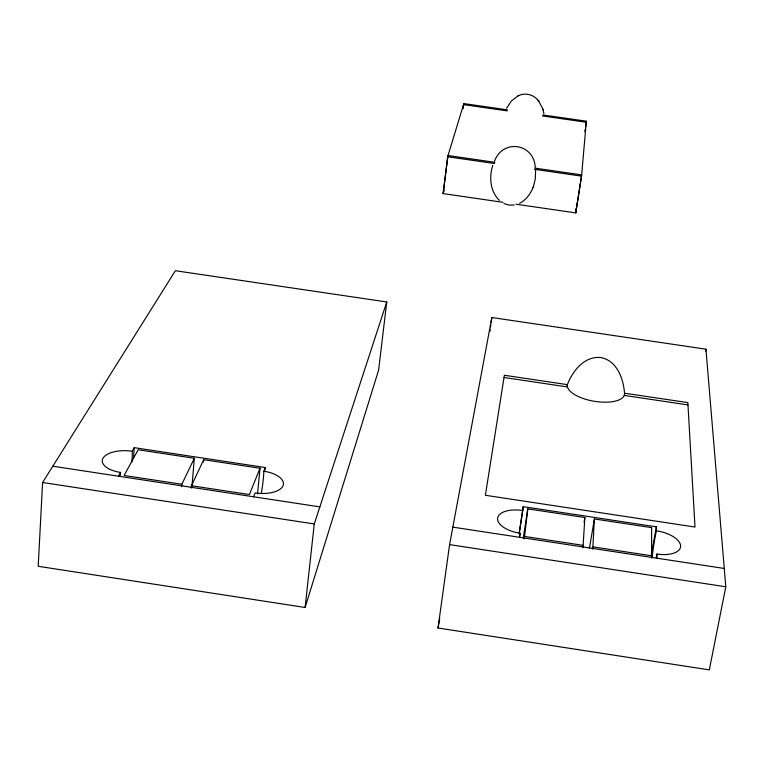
<?xml version="1.0" encoding="UTF-8"?>
<svg xmlns="http://www.w3.org/2000/svg" width="764" height="764" viewBox="0 0 764 764"><rect width="100%" height="100%" fill="white"/><g stroke="black" fill="none" stroke-linecap="round" stroke-linejoin="round"><path stroke-width="1.15" d="M492.77 165.501C488.903 177.114 490.211 191.563 499.379 200.378M592.759 549.221L594.382 518.957L651.616 527.637L651.587 558.178M42.603 482.495L38.2 566.286L305.103 607.485L378.629 370.053L386.756 301.971L175.386 270.714L42.603 482.495L314.271 523.961L386.756 301.971M582.97 547.731L584.861 517.514L527.781 508.853L523.292 538.028M133.461 458.352L134.216 447.656L265.289 467.53L265.051 469.908M181.66 486.611L181.851 484.271L194.314 458.276L138.131 449.757L124.112 475.475L181.851 484.271M191.296 488.072L191.487 485.732L203.692 459.699L260.018 468.236L257.516 493.993M191.869 487.566L194.314 458.276M203.491 462.039L203.692 459.699M515.92 204.189L575.779 212.908L581.547 176.131L586.351 121.189L542.765 114.934M576.209 208.19L575.779 212.908L581.652 174.889L534.762 168.099M576.428 205.831L576.639 203.482M305.103 607.485L314.271 523.961M524.314 538.792L527.781 508.853M519.596 537.293L520.074 533.224A24.095 11.431 9.2 0 1 497.612 518.25A24.095 11.431 9.2 0 1 522.757 510.505L523.206 506.647L656.362 526.845L656.438 530.789A26.196 2.177 -82.3 0 0 652.189 556.775M507.43 109.854L463.853 103.589L447.647 156.744L443.149 193.598L503.008 202.317M463.079 108.135L463.538 104.611L507.2 110.885M463.223 108.278L463.853 103.589M438.02 628.008L449.585 544.617L491.835 317.518L705.936 349.186L725.8 586.781L709.307 669.885L438.02 628.008L439.73 618.63M489.858 331.586L490.182 329.246M490.517 326.897L490.841 324.557M491.176 322.207L491.835 317.518M519.396 532.699L522.757 510.505M520.074 533.224L519.51 537.092M585.635 125.879L586.351 121.189M519.128 533.301L523.206 506.647M584.813 131.647L585.176 129.297M585.53 126.948L586.255 122.24L542.602 115.966M584.088 522.175L584.861 517.514M589.483 548.113L594.382 518.957M651.329 554.616L656.362 526.845M705.506 351.526L705.936 349.186M444.151 190.169L443.149 193.598L448.01 155.541L494.9 162.321M533.463 186.349L535.335 178.786L535.593 169.933M519.635 203.253C526.052 200.015 530.588 193.884 533.119 187.275M532.976 187.648L533.606 185.967M567.022 385.572C572.102 371.61 584.126 355.823 600.752 357.552C616.529 360.407 623.176 377.903 624.427 392.113M253.619 496.791L255.166 492.914A24.018 11.288 4.8 0 0 283.062 485.646A24.018 11.288 4.8 0 0 263.819 471.216L265.289 467.53M260.018 468.236L249.389 494.547L191.487 485.732M506.618 108.182L511.527 100.867L517.83 96.016M494.48 161.271C502.588 138.618 533.864 143.212 535.249 167.173M118.496 476.211L120.578 472.429A24.171 11.126 2.7 0 1 102.987 458.276A24.171 11.126 2.7 0 1 132.239 451.247L134.216 447.656M518.67 95.624C525.279 92.358 533.664 94.64 538.142 100.37M517.706 96.083L518.785 95.567M514.267 205.019L508.977 205.086L503.915 203.51M447.647 156.744L494.623 163.544M534.561 169.331L581.547 176.131M624.541 393.202L687.839 402.599L695.011 527.045L485.379 495.273L504.383 375.258L567.385 384.645L567.308 385.171A28.975 11.766 9.6 0 0 595.347 401.453A28.975 11.766 9.6 0 0 624.56 393.737L624.541 393.24L624.589 394.148M504.03 377.492L567.461 386.956M624.226 395.418L687.972 404.92M524.667 536.462L583.362 545.4M593.16 546.89L652.007 555.848M52.811 466.212L319.849 506.876M452.832 527.131L724.272 568.464M449.585 544.617L725.8 586.781M538.744 101.115L542.698 108.679M538.047 100.265L538.84 101.23M542.994 109.615L543.901 113.54M542.621 108.45L543.07 109.854M656.438 530.789A24.324 11.422 11.4 0 1 680.609 546.059A24.324 11.422 11.4 0 1 656.868 554.043L656.954 558.217M656.868 554.043A26.196 2.177 -82.3 0 1 656.286 557.921M263.819 471.216A25.986 3.085 -80.7 0 1 261.307 493.42M132.239 451.247A25.919 4.832 -80.2 0 1 131.8 462.23M120.063 476.268A25.919 4.832 -80.2 0 1 120.578 472.429"/></g></svg>
